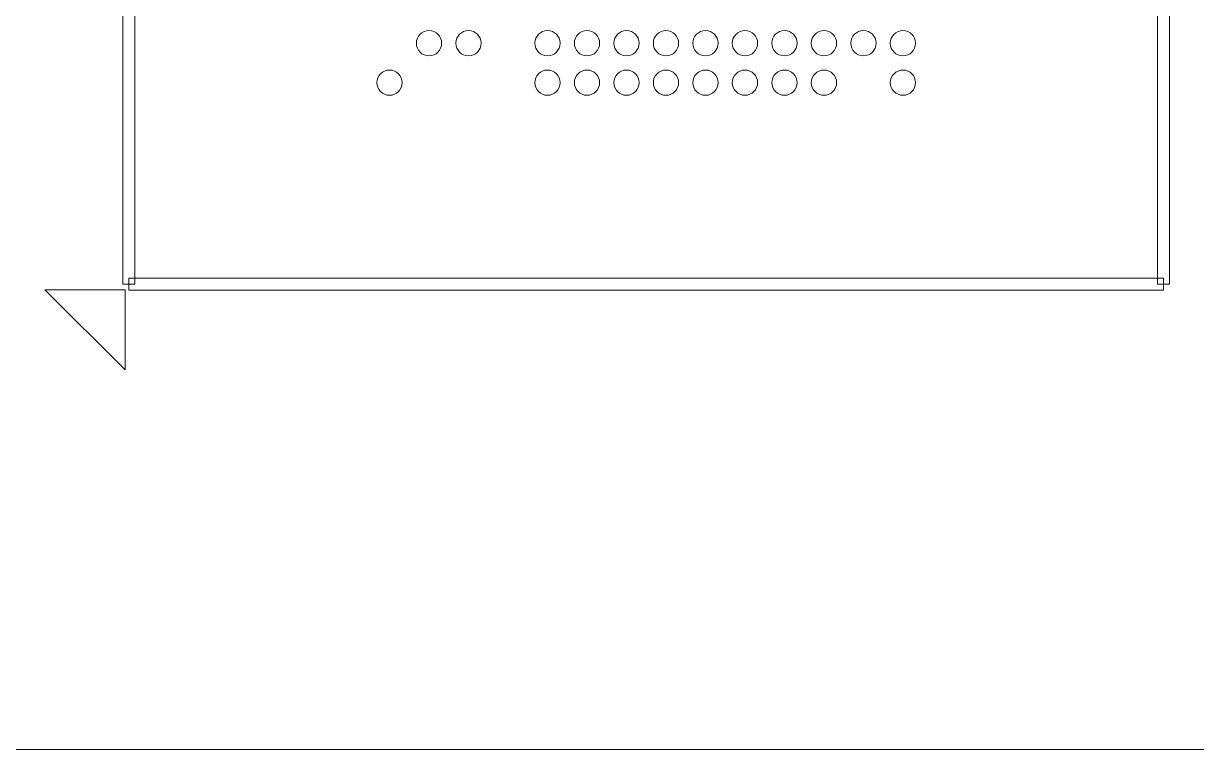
# Model space of a CAD drawing. Header units: millimetres. Extents: x -32 to 79, y -57 to 20.
# Drawn here: x 5.27 to 20.12, y -57.35 to -48.15 of the extents above; entities that cross this region are included whole.
import ezdxf

# ---------------------------------------------------------------- set-up
doc = ezdxf.new("R2010")
doc.units = ezdxf.units.MM
doc.header["$MEASUREMENT"] = 0
for name, color, linetype in [('BG_OUTLINE', 7, 'Continuous'), ('PG_SILKSCREEN_TOP', 7, 'Continuous'), ('PIN_TOP', 7, 'Continuous')]:
    doc.layers.add(name, color=color, linetype=linetype)

msp = doc.modelspace()

# ---------------------------------------------------------------- linework, layer by layer
at = {"layer": 'BG_OUTLINE', "lineweight": 9}
msp.add_open_spline([(-31.5602, -57.3483), (-31.5602, -57.3483), (-31.5602, 2.6515), (-31.5602, 2.6515), (-31.5602, 2.6515), (-31.5602, 2.6515), (48.4395, 2.6515), (48.4395, 2.6515), (48.4395, 2.6515), (48.4395, 2.6515), (48.4395, -57.3483), (48.4395, -57.3483), (48.4395, -57.3483), (48.4395, -57.3483), (-31.5602, -57.3483), (-31.5602, -57.3483)], degree=3, knots=[0, 0, 0, 0, 0.25, 0.25, 0.25, 0.25, 0.5, 0.5, 0.5, 0.5, 0.75, 0.75, 0.75, 0.75, 1, 1, 1, 1], dxfattribs=at)
at = {"layer": 'PG_SILKSCREEN_TOP', "lineweight": 9}
for points, knots in [([(6.5278, -39.8528), (6.5278, -39.8528), (6.6802, -39.8528), (6.6802, -39.8528), (6.6802, -39.8528), (6.6802, -39.8528), (6.6802, -51.453), (6.6802, -51.453), (6.6802, -51.453), (6.6802, -51.453), (6.5278, -51.453), (6.5278, -51.453), (6.5278, -51.453), (6.5278, -51.453), (6.5278, -39.8528), (6.5278, -39.8528)], [0, 0, 0, 0, 0.25, 0.25, 0.25, 0.25, 0.5, 0.5, 0.5, 0.5, 0.75, 0.75, 0.75, 0.75, 1, 1, 1, 1]), ([(19.7799, -51.453), (19.7799, -51.453), (19.6275, -51.453), (19.6275, -51.453), (19.6275, -51.453), (19.6275, -51.453), (19.6275, -39.8528), (19.6275, -39.8528), (19.6275, -39.8528), (19.6275, -39.8528), (19.7799, -39.8528), (19.7799, -39.8528), (19.7799, -39.8528), (19.7799, -39.8528), (19.7799, -51.453), (19.7799, -51.453)], [0, 0, 0, 0, 0.25, 0.25, 0.25, 0.25, 0.5, 0.5, 0.5, 0.5, 0.75, 0.75, 0.75, 0.75, 1, 1, 1, 1]), ([(6.604, -51.5292), (6.604, -51.5292), (6.604, -51.3768), (6.604, -51.3768), (6.604, -51.3768), (6.604, -51.3768), (19.7037, -51.3768), (19.7037, -51.3768), (19.7037, -51.3768), (19.7037, -51.3768), (19.7037, -51.5292), (19.7037, -51.5292), (19.7037, -51.5292), (19.7037, -51.5292), (6.604, -51.5292), (6.604, -51.5292)], [0, 0, 0, 0, 0.25, 0.25, 0.25, 0.25, 0.5, 0.5, 0.5, 0.5, 0.75, 0.75, 0.75, 0.75, 1, 1, 1, 1]), ([(6.5572, -51.5249), (6.5572, -51.5249), (5.5412, -51.5249), (5.5412, -51.5249), (5.5412, -51.5249), (5.5412, -51.5249), (6.5572, -52.5409), (6.5572, -52.5409), (6.5572, -52.5409), (6.5572, -52.5409), (6.5572, -51.5249), (6.5572, -51.5249)], [0, 0, 0, 0, 0.3333333, 0.3333333, 0.3333333, 0.3333333, 0.6666667, 0.6666667, 0.6666667, 0.6666667, 1, 1, 1, 1])]:
    msp.add_open_spline(points, degree=3, knots=knots, dxfattribs=at)
at = {"layer": 'PIN_TOP', "lineweight": 9}
for points in [[(10.5638, -48.403), (10.5638, -48.3146), (10.4922, -48.2429), (10.4038, -48.2429), (10.4038, -48.2429), (10.3154, -48.2429), (10.2438, -48.3146), (10.2438, -48.403), (10.2438, -48.403), (10.2438, -48.4913), (10.3154, -48.563), (10.4038, -48.563), (10.4038, -48.563), (10.4922, -48.563), (10.5638, -48.4913), (10.5638, -48.403)], [(11.0639, -48.403), (11.0639, -48.3146), (10.9923, -48.2429), (10.9039, -48.2429), (10.9039, -48.2429), (10.8155, -48.2429), (10.7439, -48.3146), (10.7439, -48.403), (10.7439, -48.403), (10.7439, -48.4913), (10.8155, -48.563), (10.9039, -48.563), (10.9039, -48.563), (10.9923, -48.563), (11.0639, -48.4913), (11.0639, -48.403)], [(12.0639, -48.403), (12.0639, -48.3146), (11.9923, -48.2429), (11.9039, -48.2429), (11.9039, -48.2429), (11.8155, -48.2429), (11.7439, -48.3146), (11.7439, -48.403), (11.7439, -48.403), (11.7439, -48.4913), (11.8155, -48.563), (11.9039, -48.563), (11.9039, -48.563), (11.9923, -48.563), (12.0639, -48.4913), (12.0639, -48.403)], [(12.5638, -48.403), (12.5638, -48.3146), (12.4922, -48.2429), (12.4038, -48.2429), (12.4038, -48.2429), (12.3154, -48.2429), (12.2438, -48.3146), (12.2438, -48.403), (12.2438, -48.403), (12.2438, -48.4913), (12.3154, -48.563), (12.4038, -48.563), (12.4038, -48.563), (12.4922, -48.563), (12.5638, -48.4913), (12.5638, -48.403)], [(13.0639, -48.403), (13.0639, -48.3146), (12.9923, -48.2429), (12.9039, -48.2429), (12.9039, -48.2429), (12.8155, -48.2429), (12.7439, -48.3146), (12.7439, -48.403), (12.7439, -48.403), (12.7439, -48.4913), (12.8155, -48.563), (12.9039, -48.563), (12.9039, -48.563), (12.9923, -48.563), (13.0639, -48.4913), (13.0639, -48.403)], [(13.5638, -48.403), (13.5638, -48.3146), (13.4922, -48.2429), (13.4038, -48.2429), (13.4038, -48.2429), (13.3154, -48.2429), (13.2438, -48.3146), (13.2438, -48.403), (13.2438, -48.403), (13.2438, -48.4913), (13.3154, -48.563), (13.4038, -48.563), (13.4038, -48.563), (13.4922, -48.563), (13.5638, -48.4913), (13.5638, -48.403)], [(14.0639, -48.403), (14.0639, -48.3146), (13.9923, -48.2429), (13.9039, -48.2429), (13.9039, -48.2429), (13.8155, -48.2429), (13.7439, -48.3146), (13.7439, -48.403), (13.7439, -48.403), (13.7439, -48.4913), (13.8155, -48.563), (13.9039, -48.563), (13.9039, -48.563), (13.9923, -48.563), (14.0639, -48.4913), (14.0639, -48.403)], [(14.5638, -48.403), (14.5638, -48.3146), (14.4922, -48.2429), (14.4038, -48.2429), (14.4038, -48.2429), (14.3154, -48.2429), (14.2438, -48.3146), (14.2438, -48.403), (14.2438, -48.403), (14.2438, -48.4913), (14.3154, -48.563), (14.4038, -48.563), (14.4038, -48.563), (14.4922, -48.563), (14.5638, -48.4913), (14.5638, -48.403)], [(15.0639, -48.403), (15.0639, -48.3146), (14.9923, -48.2429), (14.9039, -48.2429), (14.9039, -48.2429), (14.8155, -48.2429), (14.7439, -48.3146), (14.7439, -48.403), (14.7439, -48.403), (14.7439, -48.4913), (14.8155, -48.563), (14.9039, -48.563), (14.9039, -48.563), (14.9923, -48.563), (15.0639, -48.4913), (15.0639, -48.403)], [(15.5638, -48.403), (15.5638, -48.3146), (15.4922, -48.2429), (15.4038, -48.2429), (15.4038, -48.2429), (15.3154, -48.2429), (15.2438, -48.3146), (15.2438, -48.403), (15.2438, -48.403), (15.2438, -48.4913), (15.3154, -48.563), (15.4038, -48.563), (15.4038, -48.563), (15.4922, -48.563), (15.5638, -48.4913), (15.5638, -48.403)], [(16.0639, -48.403), (16.0639, -48.3146), (15.9923, -48.2429), (15.9039, -48.2429), (15.9039, -48.2429), (15.8155, -48.2429), (15.7439, -48.3146), (15.7439, -48.403), (15.7439, -48.403), (15.7439, -48.4913), (15.8155, -48.563), (15.9039, -48.563), (15.9039, -48.563), (15.9923, -48.563), (16.0639, -48.4913), (16.0639, -48.403)], [(16.5638, -48.403), (16.5638, -48.3146), (16.4922, -48.2429), (16.4038, -48.2429), (16.4038, -48.2429), (16.3154, -48.2429), (16.2438, -48.3146), (16.2438, -48.403), (16.2438, -48.403), (16.2438, -48.4913), (16.3154, -48.563), (16.4038, -48.563), (16.4038, -48.563), (16.4922, -48.563), (16.5638, -48.4913), (16.5638, -48.403)], [(10.0639, -48.9028), (10.0639, -48.8144), (9.9923, -48.7428), (9.9039, -48.7428), (9.9039, -48.7428), (9.8155, -48.7428), (9.7439, -48.8144), (9.7439, -48.9028), (9.7439, -48.9028), (9.7439, -48.9912), (9.8155, -49.0628), (9.9039, -49.0628), (9.9039, -49.0628), (9.9923, -49.0628), (10.0639, -48.9912), (10.0639, -48.9028)], [(12.0639, -48.9028), (12.0639, -48.8144), (11.9923, -48.7428), (11.9039, -48.7428), (11.9039, -48.7428), (11.8155, -48.7428), (11.7439, -48.8144), (11.7439, -48.9028), (11.7439, -48.9028), (11.7439, -48.9912), (11.8155, -49.0628), (11.9039, -49.0628), (11.9039, -49.0628), (11.9923, -49.0628), (12.0639, -48.9912), (12.0639, -48.9028)], [(12.5638, -48.9028), (12.5638, -48.8144), (12.4922, -48.7428), (12.4038, -48.7428), (12.4038, -48.7428), (12.3154, -48.7428), (12.2438, -48.8144), (12.2438, -48.9028), (12.2438, -48.9028), (12.2438, -48.9912), (12.3154, -49.0628), (12.4038, -49.0628), (12.4038, -49.0628), (12.4922, -49.0628), (12.5638, -48.9912), (12.5638, -48.9028)], [(13.0639, -48.9028), (13.0639, -48.8144), (12.9923, -48.7428), (12.9039, -48.7428), (12.9039, -48.7428), (12.8155, -48.7428), (12.7439, -48.8144), (12.7439, -48.9028), (12.7439, -48.9028), (12.7439, -48.9912), (12.8155, -49.0628), (12.9039, -49.0628), (12.9039, -49.0628), (12.9923, -49.0628), (13.0639, -48.9912), (13.0639, -48.9028)], [(13.5638, -48.9028), (13.5638, -48.8144), (13.4922, -48.7428), (13.4038, -48.7428), (13.4038, -48.7428), (13.3154, -48.7428), (13.2438, -48.8144), (13.2438, -48.9028), (13.2438, -48.9028), (13.2438, -48.9912), (13.3154, -49.0628), (13.4038, -49.0628), (13.4038, -49.0628), (13.4922, -49.0628), (13.5638, -48.9912), (13.5638, -48.9028)], [(14.0639, -48.9028), (14.0639, -48.8144), (13.9923, -48.7428), (13.9039, -48.7428), (13.9039, -48.7428), (13.8155, -48.7428), (13.7439, -48.8144), (13.7439, -48.9028), (13.7439, -48.9028), (13.7439, -48.9912), (13.8155, -49.0628), (13.9039, -49.0628), (13.9039, -49.0628), (13.9923, -49.0628), (14.0639, -48.9912), (14.0639, -48.9028)], [(14.5638, -48.9028), (14.5638, -48.8144), (14.4922, -48.7428), (14.4038, -48.7428), (14.4038, -48.7428), (14.3154, -48.7428), (14.2438, -48.8144), (14.2438, -48.9028), (14.2438, -48.9028), (14.2438, -48.9912), (14.3154, -49.0628), (14.4038, -49.0628), (14.4038, -49.0628), (14.4922, -49.0628), (14.5638, -48.9912), (14.5638, -48.9028)], [(15.0639, -48.9028), (15.0639, -48.8144), (14.9923, -48.7428), (14.9039, -48.7428), (14.9039, -48.7428), (14.8155, -48.7428), (14.7439, -48.8144), (14.7439, -48.9028), (14.7439, -48.9028), (14.7439, -48.9912), (14.8155, -49.0628), (14.9039, -49.0628), (14.9039, -49.0628), (14.9923, -49.0628), (15.0639, -48.9912), (15.0639, -48.9028)], [(15.5638, -48.9028), (15.5638, -48.8144), (15.4922, -48.7428), (15.4038, -48.7428), (15.4038, -48.7428), (15.3154, -48.7428), (15.2438, -48.8144), (15.2438, -48.9028), (15.2438, -48.9028), (15.2438, -48.9912), (15.3154, -49.0628), (15.4038, -49.0628), (15.4038, -49.0628), (15.4922, -49.0628), (15.5638, -48.9912), (15.5638, -48.9028)], [(16.5638, -48.9028), (16.5638, -48.8144), (16.4922, -48.7428), (16.4038, -48.7428), (16.4038, -48.7428), (16.3154, -48.7428), (16.2438, -48.8144), (16.2438, -48.9028), (16.2438, -48.9028), (16.2438, -48.9912), (16.3154, -49.0628), (16.4038, -49.0628), (16.4038, -49.0628), (16.4922, -49.0628), (16.5638, -48.9912), (16.5638, -48.9028)]]:
    msp.add_open_spline(points, degree=3, knots=[0, 0, 0, 0, 0.25, 0.25, 0.25, 0.25, 0.5, 0.5, 0.5, 0.5, 0.75, 0.75, 0.75, 0.75, 1, 1, 1, 1], dxfattribs=at)

doc.saveas('drawing.dxf')
